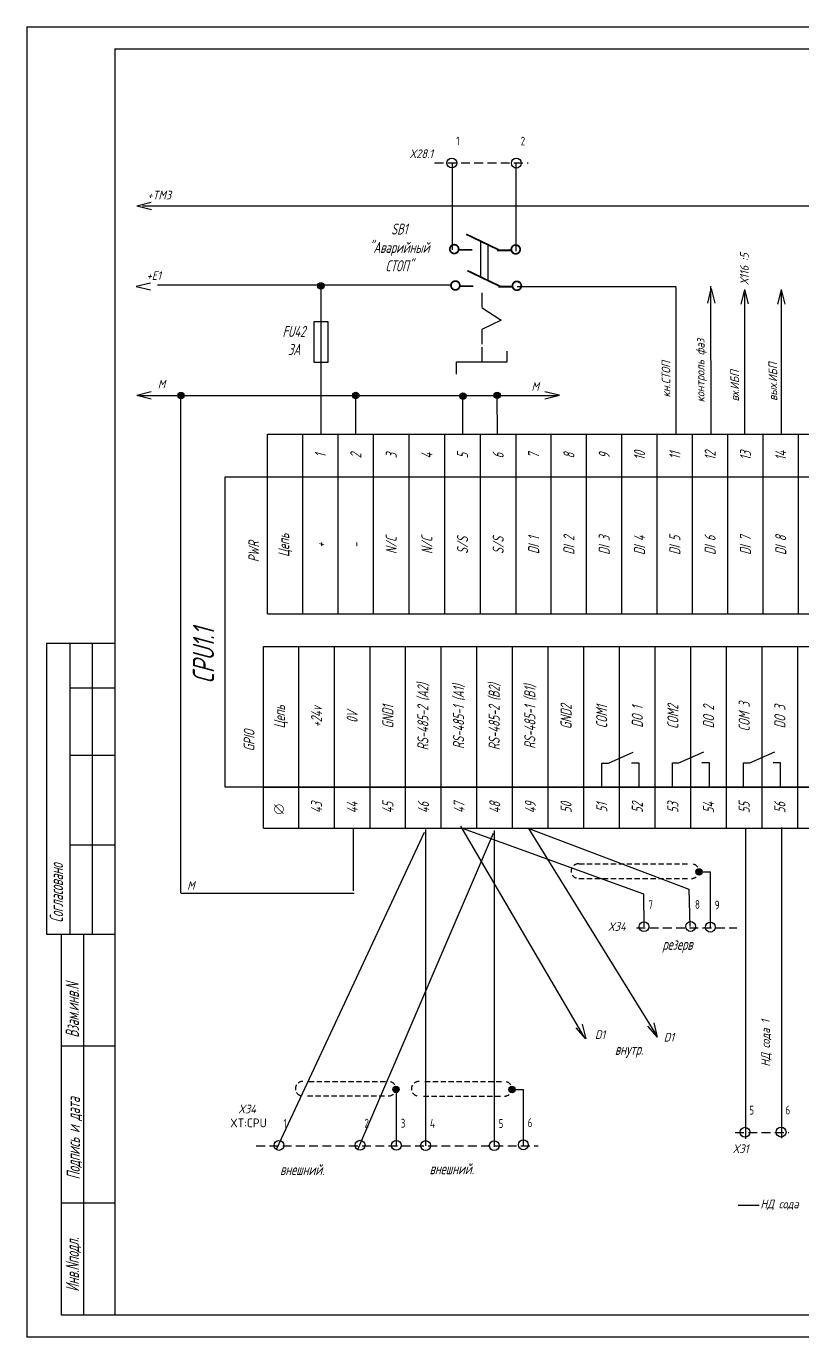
# Model space of a CAD drawing. Header units: millimetres. Extents: x 1510 to 10524, y 7125 to 13164.
# Drawn here: x 6523.6 to 6699.4, y 9980.5 to 10277.8 of the extents above; entities that cross this region are included whole.
import ezdxf
from ezdxf.enums import TextEntityAlignment as Align

# ---------------------------------------------------------------- set-up
doc = ezdxf.new("R2010")
doc.units = ezdxf.units.MM
doc.header["$LTSCALE"] = 4
doc.set_wipeout_variables(frame=1)
doc.linetypes.add('DASHED', pattern=[0.75, 0.5, -0.25])
for name, color, linetype in [('LOC', 8, 'Continuous'), ('RED_2.5mm^2', 1, 'Continuous'), ('SYMS', 7, 'Continuous'), ('TAGS', 51, 'Continuous')]:
    doc.layers.add(name, color=color, linetype=linetype)
doc.layers.add('RAMKA', color=7, linetype='Continuous', lineweight=25)
doc.styles.add('COTES', font='cs_gost2304.shx', dxfattribs={"width": 0.75, "oblique": 15})
doc.styles.add('Simplex25.085.15', font='', dxfattribs={"width": 0.85, "oblique": 15, "height": 2.5})
doc.styles.add('WD', font='romans.shx')
doc.styles.get('Simplex25.085.15').set_extended_font_data('GOST type A')
doc.linetypes.add('Modbus_LINE', pattern='A,7.5,-4,["Modbus",Standard,S=2.5,R=0,X=-1.5,Y=-1.25],-15', length=26.5)

# ---------------------------------------------------------------- blocks, each defined once
blk = doc.blocks.new('Формат А3')
at = {"color": 0, "linetype": 'Continuous', "const_width": 0.3}
for points in [[(-420, 297), (0, 297), (0, 0), (-420, 0)], [(-400, 5), (-400, 292), (-5, 292), (-5, 5)]]:
    blk.add_lwpolyline(points, close=True, dxfattribs=at)
blk = doc.blocks.new('A$C73A268AF')
at = {"lineweight": 30}
for p, q in [((4.57, 157.46), (20.05, 157.46)), ((4.57, 157.46), (4.57, 91.46)), ((9.89, 157.46), (9.89, 91.46)), ((14.97, 157.46), (14.97, 91.46)), ((9.89, 147.31), (20.05, 147.31)), ((9.89, 132.08), (20.05, 132.08)), ((9.89, 111.77), (20.05, 111.77)), ((4.57, 91.46), (20.05, 91.46)), ((7.96, 5.15), (7.96, 91.46)), ((13.04, 5.15), (13.04, 91.46)), ((20.15, 66.08), (7.96, 66.08)), ((20.15, 30.54), (7.96, 30.54))]:
    blk.add_line(p, q, dxfattribs=at)
blk.add_lwpolyline([(20.15, 5.15), (7.96, 5.15)], dxfattribs=at)
blk.add_blockref('Формат А3', (420.15, 0.15))
at = {"layer": 'RAMKA', "style": 'COTES', "oblique": 15, "width": 0.75}
for s, p in [('Согласовано', (8.35, 94.1)), ('Взам.инв.N', (11.94, 68.02)), ('Подпись и дата', (12.17, 35.86)), ('Инв.Nподл.', (11.97, 10.43))]:
    blk.add_text(s, height=3, rotation=90, dxfattribs=at).set_placement(p)
blk = doc.blocks.new('*T196')
at = {"color": 0, "linetype": 'ByBlock', "lineweight": -2, "ltscale": 0.2, "transparency": 16777216}
for p, q in [((0, 0), (0, 41.14)), ((0, 41.14), (347.34, 41.14)), ((8, 0), (8, 41.14)), ((16.08, 0), (16.08, 41.14)), ((24.16, 0), (24.16, 41.14)), ((32.24, 0), (32.24, 41.14)), ((40.32, 0), (40.32, 41.14)), ((48.4, 0), (48.4, 41.14)), ((56.48, 0), (56.48, 41.14)), ((64.56, 0), (64.56, 41.14)), ((72.64, 0), (72.64, 41.14)), ((80.72, 0), (80.72, 41.14)), ((88.8, 0), (88.8, 41.14)), ((96.87, 0), (96.87, 41.14)), ((104.95, 0), (104.95, 41.14)), ((113.03, 0), (113.03, 41.14)), ((121.11, 0), (121.11, 41.14)), ((129.19, 0), (129.19, 41.14)), ((137.27, 0), (137.27, 41.14)), ((145.35, 0), (145.35, 41.14)), ((153.43, 0), (153.43, 41.14)), ((161.51, 0), (161.51, 41.14)), ((169.59, 0), (169.59, 41.14)), ((177.67, 0), (177.67, 41.14)), ((185.75, 0), (185.75, 41.14)), ((193.83, 0), (193.83, 41.14)), ((201.91, 0), (201.91, 41.14)), ((209.99, 0), (209.99, 41.14)), ((218.07, 0), (218.07, 41.14)), ((226.15, 0), (226.15, 41.14)), ((234.23, 0), (234.23, 41.14)), ((242.31, 0), (242.31, 41.14)), ((250.39, 0), (250.39, 41.14)), ((258.47, 0), (258.47, 41.14)), ((266.54, 0), (266.54, 41.14)), ((274.62, 0), (274.62, 41.14)), ((282.7, 0), (282.7, 41.14)), ((290.78, 0), (290.78, 41.14)), ((298.86, 0), (298.86, 41.14)), ((306.94, 0), (306.94, 41.14)), ((315.02, 0), (315.02, 41.14)), ((323.1, 0), (323.1, 41.14)), ((331.18, 0), (331.18, 41.14)), ((339.26, 0), (339.26, 41.14)), ((347.34, 0), (347.34, 41.14)), ((0, 9.29), (347.34, 9.29))]:
    blk.add_line(p, q, dxfattribs=at)
at = {"color": 0, "lineweight": -2, "ltscale": 0.2, "transparency": 16777216}
blk.add_line((0, 0), (347.34, 0), dxfattribs=at)
at = {"color": 0, "linetype": 'Continuous', "lineweight": -2, "ltscale": 0.2, "transparency": 16777216, "char_height": 2.5, "attachment_point": 5, "rotation": 90, "style": 'Simplex25.085.15'}
for s, insert, width in [('RS-485-2 (A2)', (36.28, 25.21), 28.8496), ('RS-485-1 (A1)', (44.36, 25.21), 28.8496), ('RS-485-2 (B2)', (52.44, 25.21), 28.8496), ('RS-485-1 (B1)', (60.52, 25.21), 28.8496), ('Цепь', (4, 25.21), 28.8496), ('+24v', (12.04, 25.21), 28.8496), ('0V', (20.12, 25.21), 28.8496), ('GND1', (28.2, 25.21), 28.8496), ('GND2', (68.6, 25.21), 28.8496), ('COM1', (76.68, 25.21), 28.8496), ('DO 1', (84.76, 25.21), 28.8496), ('COM2', (92.83, 25.21), 28.8496), ('DO 2', (100.91, 25.21), 28.8496), ('COM 3', (108.99, 25.21), 28.8496), ('DO 3', (117.07, 25.21), 28.8496), ('COM 4', (125.15, 25.21), 28.8496), ('DO 4', (133.23, 25.21), 28.8496), ('COM 5', (141.31, 25.21), 28.8496), ('DO 5', (149.39, 25.21), 28.8496), ('DO 6', (157.47, 25.21), 28.8496), ('COM 6', (165.55, 25.21), 28.8496), ('DO 7', (173.63, 25.21), 28.8496), ('DO 8', (181.71, 25.21), 28.8496), ('COM7', (189.79, 25.21), 28.8496), ('DO 9', (197.87, 25.21), 28.8496), ('DO 10', (205.95, 25.21), 28.8496), ('DO 11', (214.03, 25.21), 28.8496), ('DO 12', (222.11, 25.21), 28.8496), ('COM8', (230.19, 25.21), 28.8496), ('DO 13', (238.27, 25.21), 28.8496), ('DO 14', (246.35, 25.21), 28.8496), ('DO 15', (254.43, 25.21), 28.8496), ('DO 16', (262.5, 25.21), 28.8496), ('COM9', (270.58, 25.21), 28.8496), ('DO 17', (278.66, 25.21), 28.8496), ('DO 18', (286.74, 25.21), 28.8496), ('DO 19', (294.82, 25.21), 28.8496), ('DO 20', (302.9, 25.21), 28.8496), ('COM 10', (310.98, 25.21), 28.8496), ('COM 21', (319.06, 25.21), 28.8496), ('DO 22', (327.14, 25.21), 28.8496), ('DO 23', (335.22, 25.21), 28.8496), ('DO 24', (343.3, 25.21), 28.8496), ('43', (12.04, 4.64), 6.286), ('44', (20.12, 4.64), 6.286), ('45', (28.2, 4.64), 6.286), ('46', (36.28, 4.64), 6.286), ('47', (44.36, 4.64), 6.286), ('48', (52.44, 4.64), 6.286), ('49', (60.52, 4.64), 6.286), ('50', (68.6, 4.64), 6.286), ('51', (76.68, 4.64), 6.286), ('52', (84.76, 4.64), 6.286), ('53', (92.83, 4.64), 6.286), ('54', (100.91, 4.64), 6.286), ('55', (108.99, 4.64), 6.286), ('56', (117.07, 4.64), 6.286), ('57', (125.15, 4.64), 6.286), ('58', (133.23, 4.64), 6.286), ('59', (141.31, 4.64), 6.286), ('60', (149.39, 4.64), 6.286), ('61', (157.47, 4.64), 6.286), ('62', (165.55, 4.64), 6.286), ('63', (173.63, 4.64), 6.286), ('64', (181.71, 4.64), 6.286), ('65', (189.79, 4.64), 6.286), ('66', (197.87, 4.64), 6.286), ('67', (205.95, 4.64), 6.286), ('68', (214.03, 4.64), 6.286), ('69', (222.11, 4.64), 6.286), ('70', (230.19, 4.64), 6.286), ('71', (238.27, 4.64), 6.286), ('72', (246.35, 4.64), 6.286), ('73', (254.43, 4.64), 6.286), ('74', (262.5, 4.64), 6.286), ('75', (270.58, 4.64), 6.286), ('76', (278.66, 4.64), 6.286), ('77', (286.74, 4.64), 6.286), ('78', (294.82, 4.64), 6.286), ('79', (302.9, 4.64), 6.286), ('80', (310.98, 4.64), 6.286), ('81', (319.06, 4.64), 6.286), ('82', (327.14, 4.64), 6.286), ('83', (335.22, 4.64), 6.286), ('84', (343.3, 4.64), 6.286)]:
    blk.add_mtext(s, dxfattribs=dict(at, insert=insert, width=width))
blk = doc.blocks.new('Клеммное соединение')
at = {"linetype": 'Continuous'}
blk.add_wipeout([(0, -1), (-0.44, -0.9), (-0.6, -0.8), (-0.71, -0.7), (-0.8, -0.6), (-0.87, -0.5), (-0.92, -0.4), (-0.95, -0.3), (-0.98, -0.2), (-0.99, -0.1), (-0.99, 0), (-0.99, 0.1), (-0.98, 0.2), (-0.95, 0.3), (-0.92, 0.4), (-0.87, 0.5), (-0.8, 0.6), (-0.71, 0.7), (-0.6, 0.8), (-0.44, 0.9), (0, 1), (0.44, 0.9), (0.6, 0.8), (0.71, 0.7), (0.8, 0.6), (0.87, 0.5), (0.92, 0.4), (0.95, 0.3), (0.98, 0.2), (0.99, 0.1), (1, 0), (0.99, -0.1), (0.98, -0.2), (0.95, -0.3), (0.92, -0.4), (0.87, -0.5), (0.8, -0.6), (0.71, -0.7), (0.6, -0.8), (0.44, -0.9)], dxfattribs=at)
at = {"color": 0, "linetype": 'Continuous', "lineweight": -2, "const_width": 0.15}
blk.add_lwpolyline([(-1.06, -1.06), (1.06, 1.06)], dxfattribs=at)
blk.add_lwpolyline([(-1, 0, 1), (1, 0, 1)], format="xyb", close=True, dxfattribs=at)
blk = doc.blocks.new('*T197')
at = {"color": 0, "linetype": 'ByBlock', "lineweight": -2, "ltscale": 0.2, "transparency": 16777216}
for p, q in [((0, 0), (0, 40.67)), ((0, 40.67), (344.32, 40.67)), ((8, 0), (8, 40.67)), ((16, 0), (16, 40.67)), ((24, 0), (24, 40.67)), ((32.08, 0), (32.08, 40.67)), ((40.16, 0), (40.16, 40.67)), ((48.24, 0), (48.24, 40.67)), ((56.32, 0), (56.32, 40.67)), ((64.32, 0), (64.32, 40.67)), ((72.32, 0), (72.32, 40.67)), ((80.32, 0), (80.32, 40.67)), ((88.32, 0), (88.32, 40.67)), ((96.32, 0), (96.32, 40.67)), ((104.32, 0), (104.32, 40.67)), ((112.32, 0), (112.32, 40.67)), ((120.32, 0), (120.32, 40.67)), ((128.32, 0), (128.32, 40.67)), ((136.32, 0), (136.32, 40.67)), ((144.32, 0), (144.32, 40.67)), ((152.32, 0), (152.32, 40.67)), ((160.32, 0), (160.32, 40.67)), ((168.32, 0), (168.32, 40.67)), ((176.32, 0), (176.32, 40.67)), ((184.32, 0), (184.32, 40.67)), ((192.32, 0), (192.32, 40.67)), ((200.32, 0), (200.32, 40.67)), ((208.32, 0), (208.32, 40.67)), ((216.32, 0), (216.32, 40.67)), ((224.32, 0), (224.32, 40.67)), ((232.32, 0), (232.32, 40.67)), ((240.32, 0), (240.32, 40.67)), ((248.32, 0), (248.32, 40.67)), ((256.32, 0), (256.32, 40.67)), ((264.32, 0), (264.32, 40.67)), ((272.32, 0), (272.32, 40.67)), ((280.32, 0), (280.32, 40.67)), ((288.32, 0), (288.32, 40.67)), ((296.32, 0), (296.32, 40.67)), ((304.32, 0), (304.32, 40.67)), ((312.32, 0), (312.32, 40.67)), ((320.32, 0), (320.32, 40.67)), ((328.32, 0), (328.32, 40.67)), ((336.32, 0), (336.32, 40.67)), ((344.32, 0), (344.32, 40.67)), ((0, 31), (344.32, 31))]:
    blk.add_line(p, q, dxfattribs=at)
at = {"color": 0, "lineweight": -2, "ltscale": 0.2, "transparency": 16777216}
blk.add_line((0, 0), (344.32, 0), dxfattribs=at)
at = {"color": 0, "linetype": 'Continuous', "lineweight": -2, "ltscale": 0.2, "transparency": 16777216, "char_height": 2.5, "attachment_point": 5, "rotation": 90, "style": 'Simplex25.085.15'}
for s, insert, width in [('1', (12, 35.83), 6.6745), ('2', (20, 35.83), 6.6745), ('3', (28.04, 35.83), 6.6745), ('4', (36.12, 35.83), 6.6745), ('5', (44.2, 35.83), 6.6745), ('6', (52.28, 35.83), 6.6745), ('7', (60.32, 35.83), 6.6745), ('8', (68.32, 35.83), 6.6745), ('9', (76.32, 35.83), 6.6745), ('10', (84.32, 35.83), 6.6745), ('11', (92.32, 35.83), 6.6745), ('12', (100.32, 35.83), 6.6745), ('13', (108.32, 35.83), 6.6745), ('14', (116.32, 35.83), 6.6745), ('15', (124.32, 35.83), 6.6745), ('16', (132.32, 35.83), 6.6745), ('17', (140.32, 35.83), 6.6745), ('18', (148.32, 35.83), 6.6745), ('19', (156.32, 35.83), 6.6745), ('20', (164.32, 35.83), 6.6745), ('21', (172.32, 35.83), 6.6745), ('22', (180.32, 35.83), 6.6745), ('23', (188.32, 35.83), 6.6745), ('24', (196.32, 35.83), 6.6745), ('25', (204.32, 35.83), 6.6745), ('26', (212.32, 35.83), 6.6745), ('27', (220.32, 35.83), 6.6745), ('28', (228.32, 35.83), 6.6745), ('29', (236.32, 35.83), 6.6745), ('30', (244.32, 35.83), 6.6745), ('31', (252.32, 35.83), 6.6745), ('32', (260.32, 35.83), 6.6745), ('33', (268.32, 35.83), 6.6745), ('34', (276.32, 35.83), 6.6745), ('35', (284.32, 35.83), 6.6745), ('36', (292.32, 35.83), 6.6745), ('37', (300.32, 35.83), 6.6745), ('38', (308.32, 35.83), 6.6745), ('39', (316.32, 35.83), 6.6745), ('40', (324.32, 35.83), 6.6745), ('41', (332.32, 35.83), 6.6745), ('42', (340.32, 35.83), 6.6745), ('Цепь', (4, 15.5), 27.9958), ('N/C', (28.04, 15.5), 27.9958), ('N/C', (36.12, 15.5), 27.9958), ('S/S', (44.2, 15.5), 27.9958), ('S/S', (52.28, 15.5), 27.9958), ('DI 1', (60.32, 15.5), 27.9958), ('DI 2', (68.32, 15.5), 27.9958), ('DI 3', (76.32, 15.5), 27.9958), ('DI 4', (84.32, 15.5), 27.9958), ('DI 5', (92.32, 15.5), 27.9958), ('DI 6', (100.32, 15.5), 27.9958), ('DI 7', (108.32, 15.5), 27.9958), ('DI 8', (116.32, 15.5), 27.9958), ('DI 9', (124.32, 15.5), 27.9958), ('DI 10', (132.32, 15.5), 27.9958), ('DI 11', (140.32, 15.5), 27.9958), ('DI 12', (148.32, 15.5), 27.9958), ('DI 13', (156.32, 15.5), 27.9958), ('DI 14', (164.32, 15.5), 27.9958), ('DI 15', (172.32, 15.5), 27.9958), ('DI 16', (180.32, 15.5), 27.9958), ('DI 17', (188.32, 15.5), 27.9958), ('DI 18', (196.32, 15.5), 27.9958), ('DI 19', (204.32, 15.5), 27.9958), ('DI 20', (212.32, 15.5), 27.9958), ('DI 21', (220.32, 15.5), 27.9958), ('DI 22', (228.32, 15.5), 27.9958), ('DI 23', (236.32, 15.5), 27.9958), ('DI 24', (244.32, 15.5), 27.9958), ('DI 25', (252.32, 15.5), 27.9958), ('DI 26', (260.32, 15.5), 27.9958), ('DI 27', (268.32, 15.5), 27.9958), ('DI 28', (276.32, 15.5), 27.9958), ('DI 29', (284.32, 15.5), 27.9958), ('DI 30', (292.32, 15.5), 27.9958), ('DI 31', (300.32, 15.5), 27.9958), ('DI 32', (308.32, 15.5), 27.9958), ('DI 33', (316.32, 15.5), 27.9958), ('DI 34', (324.32, 15.5), 27.9958), ('DI 35', (332.32, 15.5), 27.9958), ('DI 36', (340.32, 15.5), 27.9958), ('+', (12, 15.5), 27.9958), ('-', (20, 15.5), 27.9958)]:
    blk.add_mtext(s, dxfattribs=dict(at, insert=insert, width=width))
blk = doc.blocks.new('WDDOT')
for radius in [0.72, 0.449, 0.223]:
    blk.add_circle((0, 0), radius)
blk = doc.blocks.new('VT0W02')
blk.add_circle((0, 0), 0.0699)
at = {"style": 'WD'}
for tag, p, width in [('INST', (0.062, 0.42), 0.7), ('LOC', (0.062, 0.25), 0.7), ('DESC1', (0.053, -0.385), 0.8)]:
    blk.add_attdef(tag, p, '', height=0.125, dxfattribs=dict(at, width=width))
at = {"linetype": 'Continuous', "style": 'WD'}
for tag, p, height, width, flags in [('WIRENO', (0.062, 0.094), 0.125, 0.8, 8), ('TAGSTRIP', (0.053, -0.229), 0.125, 0.9, 8), ('CAT', (0.213, -0.406), 0.109, 0.8, 1), ('DESC2', (0.053, -0.541), 0.125, 0.8, 8), ('DESC3', (0.053, -0.698), 0.125, 0.8, 8)]:
    blk.add_attdef(tag, p, '', height=height, dxfattribs=dict(at, width=width, flags=flags))
at = {"style": 'WD', "flags": 1}
for tag, p, height in [('X4TERM01', (-0.07, 0), 0.0125), ('X4TERMDESC01', (-0.055, -0.023), 0.025), ('X2TERMDESC01', (-0.006, 0.029), 0.025), ('STRIPSEQ', (0, 0), 0.00125), ('X2TERM01', (0, 0.07), 0.0125), ('X1TERMDESC01', (0.039, -0.003), 0.025), ('X1TERM01', (0.07, 0), 0.0125), ('LINKTERM', (0, -0.002), 0.00125), ('X8TERM01', (0, -0.07), 0.0125), ('X8TERMDESC01', (0, -0.054), 0.025)]:
    blk.add_attdef(tag, p, '', height=height, dxfattribs=at)
at = {"linetype": 'Continuous', "style": 'WD', "width": 0.8, "flags": 1}
blk.add_attdef('MFG', text='', height=0.109, dxfattribs=at).set_placement((0.088, -0.406), align=Align.RIGHT)
at = {"style": 'WD', "width": 0.7, "flags": 1}
blk.add_attdef('ASSYCODE', (0.062, -0.281), '', height=0.01, dxfattribs=at)

msp = doc.modelspace()

# ---------------------------------------------------------------- linework, layer by layer
at = {"linetype": 'DASHED'}
for p, q in [((6616.13, 10246.85), (6637.35, 10246.85)), ((6661.89, 10073.46), (6684.65, 10073.43)), ((6684.27, 10027.06), (6696.42, 10027.06)), ((6575.7, 10024.07), (6639.64, 10024.07))]:
    msp.add_line(p, q, dxfattribs=at)
at = {"color": 1, "ltscale": 0.2}
for p, q in [((6620.21, 10227.18), (6620.21, 10246.75)), ((6590.44, 10185.36), (6590.44, 10219.1)), ((6598.28, 10185.36), (6598.28, 10194.2))]:
    msp.add_line(p, q, dxfattribs=at)
at = {"linetype": 'Continuous', "ltscale": 0.6}
for p, q in [((6626.52, 10229.01), (6626.52, 10220.8)), ((6628.17, 10228.25), (6628.17, 10220.05)), ((6626.87, 10217.44), (6626.87, 10214.05)), ((6626.91, 10214.02), (6631.19, 10211.17)), ((6631.19, 10211.17), (6626.82, 10209.12)), ((6626.82, 10209.12), (6626.82, 10205.73)), ((6626.83, 10205.1), (6626.83, 10201.71)), ((6632.58, 10201.74), (6632.58, 10204.17)), ((6621.1, 10201.73), (6632.56, 10201.73)), ((6621.12, 10198.97), (6621.12, 10201.74))]:
    msp.add_line(p, q, dxfattribs=at)
at = {"color": 7, "ltscale": 0.2}
for p, q in [((6655.54, 10110.82), (6661.15, 10113.3)), ((6671.52, 10110.88), (6677.13, 10113.36)), ((6687.62, 10110.88), (6693.23, 10113.36)), ((6654.06, 10105.37), (6654.06, 10110.82)), ((6654.06, 10110.82), (6655.54, 10110.82)), ((6660.77, 10110.84), (6662.42, 10110.84)), ((6662.42, 10110.84), (6662.42, 10105.4)), ((6670.03, 10105.44), (6670.03, 10110.88)), ((6670.03, 10110.88), (6671.52, 10110.88)), ((6676.75, 10110.91), (6678.4, 10110.91)), ((6678.4, 10110.91), (6678.4, 10105.47)), ((6686.13, 10105.44), (6686.13, 10110.88)), ((6686.13, 10110.88), (6687.62, 10110.88)), ((6692.85, 10110.91), (6694.5, 10110.91)), ((6694.5, 10110.91), (6694.5, 10105.47)), ((6684.93, 10010.59), (6689.68, 10010.59))]:
    msp.add_line(p, q, dxfattribs=at)
at = {"linetype": 'DASHED', "ltscale": 0.6}
for p, q in [((6648.88, 10087.95), (6673.83, 10087.95)), ((6648.86, 10084.67), (6673.77, 10084.67)), ((6587.6, 10038.64), (6605.12, 10038.64)), ((6613.91, 10038.61), (6631.43, 10038.61)), ((6587.34, 10035.36), (6605.06, 10035.36)), ((6613.65, 10035.33), (6631.37, 10035.33))]:
    msp.add_line(p, q, dxfattribs=at)
at = {"const_width": 0.4}
for points in [[(6623.29, 10230.69), (6630.7, 10227.13)], [(6621.42, 10227.14), (6624.66, 10227.14)], [(6630.3, 10227.04), (6633.54, 10227.04)], [(6623.55, 10222.44), (6630.96, 10218.88)], [(6621.68, 10218.89), (6624.92, 10218.89)], [(6630.56, 10218.79), (6633.8, 10218.79)]]:
    msp.add_lwpolyline(points, dxfattribs=at)
for points in [[(6621.59, 10227.32, 1), (6619.59, 10227.32, 1), (6621.59, 10227.32, 1)], [(6635.53, 10227.24, 1), (6633.53, 10227.24, 1), (6635.53, 10227.24, 1)], [(6621.85, 10219.07, 1), (6619.85, 10219.07, 1), (6621.85, 10219.07, 1)], [(6635.79, 10218.99, 1), (6633.79, 10218.99, 1), (6635.79, 10218.99, 1)]]:
    msp.add_lwpolyline(points, format="xyb", dxfattribs=at)
at = {"linetype": 'Continuous', "ltscale": 0.6}
msp.add_lwpolyline([(6588.82, 10210.89), (6591.92, 10210.89), (6591.92, 10201.59), (6588.82, 10201.59)], close=True, dxfattribs=at)
at = {"color": 7, "ltscale": 0.2}
msp.add_lwpolyline([(6568.55, 10105.41), (6927.89, 10105.41), (6927.89, 10175.64), (6568.55, 10175.64)], close=True, dxfattribs=at)
at = {"linetype": 'DASHED', "ltscale": 0.6}
for centre, start, end in [((6648.73, 10086.32), 87.3959, 270), ((6674.42, 10086.3), 267.3959, 90), ((6586.22, 10037.01), 87.3959, 270), ((6605.71, 10036.99), 267.3959, 90), ((6612.53, 10036.98), 87.3959, 270), ((6632.02, 10036.96), 267.3959, 90)]:
    msp.add_arc(centre, 1.64, start, end, dxfattribs=at)
at = {"layer": 'RED_2.5mm^2', "linetype": 'Continuous', "ltscale": 0.2}
for p, q in [((6634.65, 10226.81), (6634.65, 10246.82)), ((6549.93, 10237.11), (6817.57, 10237.11)), ((6619.91, 10219.14), (6553.34, 10219.14)), ((6670.92, 10218.79), (6634.87, 10218.79)), ((6670.88, 10185.44), (6670.88, 10218.63)), ((6678.8, 10185.32), (6678.77, 10218.88)), ((6686.45, 10185.4), (6686.45, 10217.34)), ((6694.79, 10185.4), (6694.79, 10217.83)), ((6558.6, 10081.37), (6558.6, 10194.42)), ((6548.84, 10194.15), (6644.14, 10194.15)), ((6622.52, 10185.37), (6622.52, 10193.97)), ((6630.37, 10185.37), (6630.33, 10194.16)), ((6597.75, 10081.81), (6597.75, 10096.05)), ((6686.7, 10025.6), (6686.7, 10096.02)), ((6694.88, 10025.77), (6694.88, 10096.19)), ((6676, 10086.16), (6678.7, 10086.16)), ((6678.71, 10073.44), (6678.71, 10086.15)), ((6558.62, 10081.3), (6597.89, 10081.3)), ((6607.53, 10024.12), (6607.53, 10036.83)), ((6633.6, 10036.82), (6636.3, 10036.82)), ((6636.31, 10024.1), (6636.31, 10036.8))]:
    msp.add_line(p, q, dxfattribs=at)
at = {"layer": 'RED_2.5mm^2', "color": 6, "linetype": 'Modbus_LINE', "ltscale": 0.2}
for p, q in [((6650.07, 10048.74), (6622.11, 10096.5)), ((6580.38, 10023.45), (6613.87, 10095.17)), ((6598.7, 10023.19), (6629.48, 10094.94)), ((6614.12, 10024.06), (6614.12, 10095.78)), ((6629.74, 10023.8), (6629.74, 10095.55)), ((6666.54, 10049.02), (6637.5, 10095.98))]:
    msp.add_line(p, q, dxfattribs=at)
for points in [[(6622.36, 10096.07), (6663.47, 10081.19), (6663.6, 10073.71)], [(6637.5, 10095.98), (6673.8, 10082.26), (6674, 10073.76)]]:
    msp.add_lwpolyline(points, dxfattribs=at)
at = {"layer": 'SYMS', "linetype": 'Continuous', "ltscale": 0.2}
for p, q in [((6548.62, 10237.14), (6551.89, 10237.95)), ((6548.66, 10237.1), (6551.93, 10236.31)), ((6548.45, 10218.89), (6551.73, 10219.7)), ((6548.49, 10218.85), (6551.76, 10218.06)), ((6678.79, 10218.31), (6677.99, 10215.04)), ((6678.82, 10218.35), (6679.64, 10215.07)), ((6686.38, 10218.11), (6685.58, 10214.85)), ((6686.41, 10218.15), (6687.23, 10214.88)), ((6694.7, 10218.09), (6693.9, 10214.82)), ((6694.73, 10218.13), (6695.54, 10214.86)), ((6548.62, 10194.23), (6551.89, 10195.04)), ((6644.38, 10194.18), (6641.11, 10194.98)), ((6548.66, 10194.2), (6551.92, 10193.4)), ((6644.42, 10194.14), (6641.15, 10193.33)), ((6666.7, 10048.7), (6665.88, 10051.96)), ((6650.45, 10048.27), (6648.21, 10050.79)), ((6650.47, 10048.32), (6649.64, 10051.59)), ((6666.69, 10048.65), (6664.44, 10051.16))]:
    msp.add_line(p, q, dxfattribs=at)

# ---------------------------------------------------------------- block references
at = {"ltscale": 1.2}
msp.add_blockref('A$C73A268AF', (6523.56, 9980.54), dxfattribs=at)
for name, p in [('*T197', (6578.27, 10144.66)), ('*T196', (6577.33, 10096.07))]:
    msp.add_blockref(name, p)
at = {"layer": 'SYMS', "linetype": 'Continuous', "ltscale": 0.2}
ref = msp.add_blockref('VT0W02', (6620.04, 10246.82), dxfattribs=dict(at, xscale=16, yscale=16, zscale=16))
ref.add_attrib('LOC', '1', (6621.04, 10250.82), dxfattribs={"layer": 'LOC', "height": 2, "style": 'WD', "width": 0.7})
ref = msp.add_blockref('VT0W02', (6634.65, 10246.8), dxfattribs=dict(at, xscale=16, yscale=16, zscale=16))
ref.add_attrib('LOC', '2', (6635.65, 10250.8), dxfattribs={"layer": 'LOC', "height": 2, "style": 'WD', "width": 0.7})
at = {"layer": 'SYMS', "linetype": 'Continuous', "ltscale": 0.2, "rotation": 90}
for p in [(6590.35, 10218.98), (6558.63, 10194.12), (6598.26, 10194.14), (6622.57, 10193.99), (6630.33, 10194.16), (6676.08, 10086.14), (6607.37, 10036.83), (6633.68, 10036.8)]:
    msp.add_blockref('WDDOT', p, dxfattribs=at)
at = {"layer": 'SYMS', "linetype": 'Continuous', "ltscale": 0.2}
ref = msp.add_blockref('VT0W02', (6663.6, 10073.71), dxfattribs=dict(at, xscale=16, yscale=16, zscale=16))
ref.add_attrib('LOC', '7', (6664.6, 10077.71), dxfattribs={"layer": 'LOC', "height": 2, "style": 'WD', "width": 0.7})
ref = msp.add_blockref('VT0W02', (6674.17, 10073.76), dxfattribs=dict(at, xscale=16, yscale=16, zscale=16))
ref.add_attrib('LOC', '8', (6675.17, 10077.76), dxfattribs={"layer": 'LOC', "height": 2, "style": 'WD', "width": 0.7})
ref = msp.add_blockref('VT0W02', (6678.65, 10073.62), dxfattribs=dict(at, xscale=16, yscale=16, zscale=16))
ref.add_attrib('LOC', '9', (6679.65, 10077.62), dxfattribs={"layer": 'LOC', "height": 2, "style": 'WD', "width": 0.7})
ref = msp.add_blockref('VT0W02', (6686.49, 10027.12), dxfattribs=dict(at, xscale=16, yscale=16, zscale=16))
ref.add_attrib('LOC', '5', (6687.49, 10031.12), dxfattribs={"layer": 'LOC', "height": 2, "style": 'WD', "width": 0.7})
ref = msp.add_blockref('VT0W02', (6694.68, 10027.16), dxfattribs=dict(at, xscale=16, yscale=16, zscale=16))
ref.add_attrib('LOC', '6', (6695.68, 10031.16), dxfattribs={"layer": 'LOC', "height": 2, "style": 'WD', "width": 0.7})
ref = msp.add_blockref('VT0W02', (6580.86, 10024.13), dxfattribs=dict(at, xscale=16, yscale=16, zscale=16))
ref.add_attrib('LOC', '1', (6581.86, 10028.13), dxfattribs={"layer": 'LOC', "height": 2, "style": 'WD', "width": 0.7})
ref.add_attrib('TAGSTRIP', 'XT:CPU', (6569.8, 10028.24), dxfattribs={"layer": 'TAGS', "linetype": 'Continuous', "height": 2, "style": 'WD', "width": 0.9, "flags": 8})
ref = msp.add_blockref('VT0W02', (6599.24, 10024.18), dxfattribs=dict(at, xscale=16, yscale=16, zscale=16))
ref.add_attrib('LOC', '2', (6600.24, 10028.18), dxfattribs={"layer": 'LOC', "height": 2, "style": 'WD', "width": 0.7})
ref = msp.add_blockref('VT0W02', (6607.47, 10024.16), dxfattribs=dict(at, xscale=16, yscale=16, zscale=16))
ref.add_attrib('LOC', '3', (6608.47, 10028.16), dxfattribs={"layer": 'LOC', "height": 2, "style": 'WD', "width": 0.7})
ref = msp.add_blockref('VT0W02', (6614.09, 10024.1), dxfattribs=dict(at, xscale=16, yscale=16, zscale=16))
ref.add_attrib('LOC', '4', (6615.09, 10028.1), dxfattribs={"layer": 'LOC', "height": 2, "style": 'WD', "width": 0.7})
ref = msp.add_blockref('VT0W02', (6629.65, 10024.09), dxfattribs=dict(at, xscale=16, yscale=16, zscale=16))
ref.add_attrib('LOC', '5', (6630.65, 10028.09), dxfattribs={"layer": 'LOC', "height": 2, "style": 'WD', "width": 0.7})
ref = msp.add_blockref('VT0W02', (6636.25, 10024.28), dxfattribs=dict(at, xscale=16, yscale=16, zscale=16))
ref.add_attrib('LOC', '6', (6637.25, 10028.28), dxfattribs={"layer": 'LOC', "height": 2, "style": 'WD', "width": 0.7})

# ---------------------------------------------------------------- texts
at = {"style": 'Simplex25.085.15', "oblique": 15}
for s, height, width, p in [('X28.1', 1.961, 1.083459, (6610.41, 10247.96)), ('+TM3', 1.961, 1.083459, (6551.02, 10238.59)), ('+E1', 1.961, 1.083459, (6550.86, 10220.34)), ('FU42', 2.5, 0.85, (6581.65, 10207.4)), ('M', 1.96, 1.083459, (6553.38, 10195.72)), ('M', 1.96, 1.083459, (6638.1, 10195.19)), ('M', 1.96, 1.083459, (6560.04, 10082.07)), ('X34', 1.961, 1.083459, (6655.43, 10072.76)), ('резерв', 2.5, 0.85, (6667.77, 10068.47)), ('D1', 1.961, 1.083459, (6652.48, 10048.27)), ('D1', 1.961, 1.083459, (6668.09, 10047.67)), ('внутр.', 2.5, 0.85, (6657.01, 10044.67)), ('X34', 1.961, 1.083459, (6571.61, 10031.4)), ('X31', 1.961, 1.083459, (6683.68, 10022.41)), ('внешний.', 2.5, 0.85, (6581.1, 10017.41)), ('внешний.', 2.5, 0.85, (6615, 10017.6)), ('НД сода', 1.961, 1.083459, (6690, 10009.88))]:
    msp.add_text(s, height=height, dxfattribs=dict(at, width=width)).set_placement(p)
for s, height, width, p in [('Х116 :5', 1.961, 1.083459, (6687.34, 10219.23)), ('контроль фаз', 1.9613, 1.083459, (6677.32, 10192.58)), ('кн.СТОП', 1.961, 1.083459, (6669.57, 10193.7)), ('вых.ИБП', 1.961, 1.083459, (6693.79, 10192.9)), ('вх.ИБП', 1.961, 1.083459, (6685.14, 10192.78)), ('PWR', 2.415, 0.879985, (6576.35, 10156.34)), ('CPU1.1', 4.83, 0.879985, (6566.16, 10128.73)), ('GPIO', 2.415, 0.879985, (6575.3, 10113.47)), ('НД сода 1', 1.961, 1.083459, (6692.14, 10041.99))]:
    msp.add_text(s, height=height, rotation=90, dxfattribs=dict(at, width=width)).set_placement(p)
at = {"insert": (6608.12, 10222.28), "char_height": 2.5, "width": 6.6544, "attachment_point": 8, "style": 'Simplex25.085.15'}
msp.add_mtext('SB1\\P"Аварийный СТОП"', dxfattribs=at)
at = {"layer": 'SYMS', "linetype": 'Continuous', "insert": (6582.9, 10205.81), "char_height": 2.5, "width": 8.7482, "attachment_point": 1}
msp.add_mtext('{\\fGOST type A|b0|i0|c0|p34;\\Q15;\\W0.85;\\C7;3\\fGOST type A|b0|i0|c204|p34;А}', dxfattribs=at)

# ---------------------------------------------------------------- next in the draw order: block references
at = {"rotation": 90}
msp.add_blockref('Клеммное соединение', (6580.86, 10100.35), dxfattribs=at)

doc.saveas('drawing.dxf')
